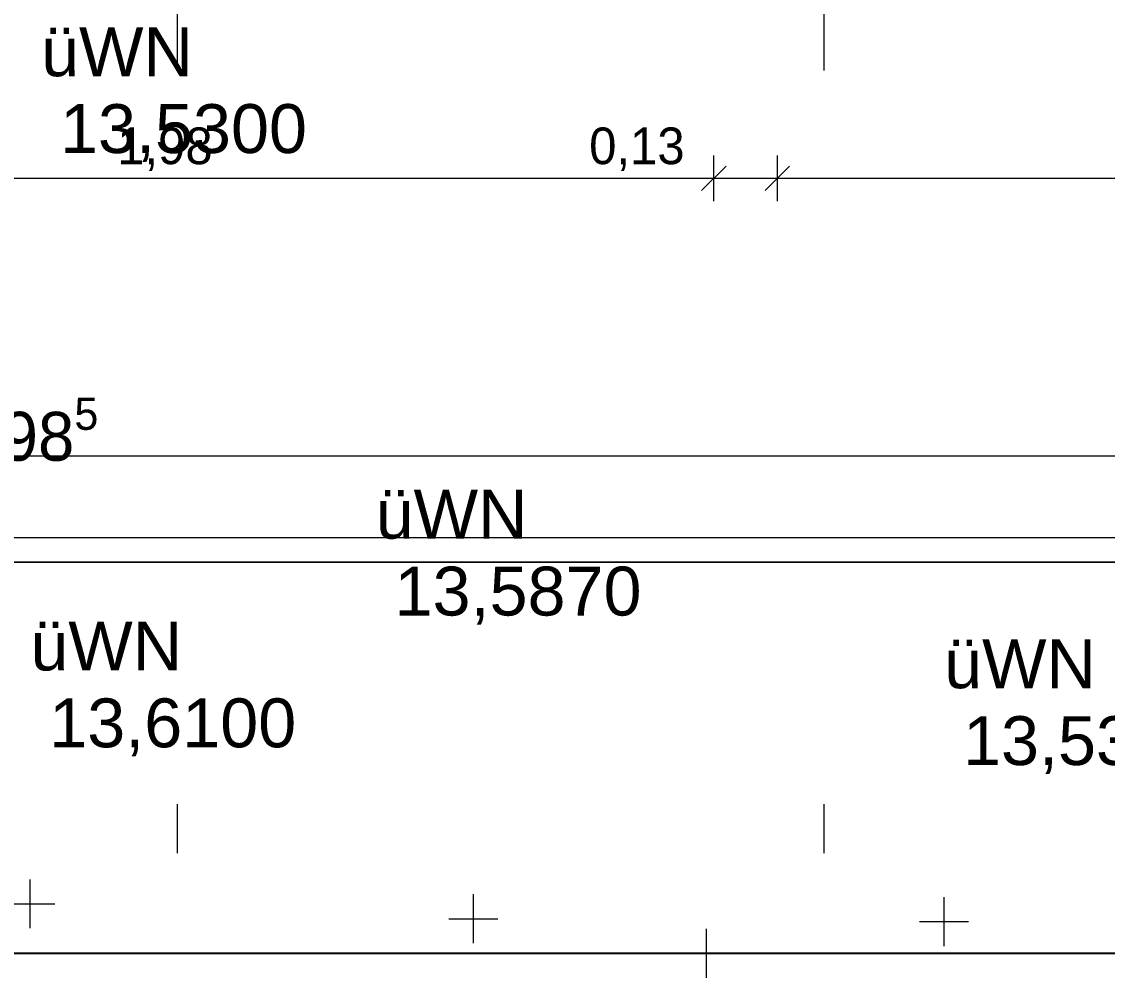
# Model space of a CAD drawing. Header units: metres. Extents: x -3 to 171, y -23 to 41.
# Drawn here: x 9.49 to 11.709, y -0.061 to 1.905 of the extents above; entities that cross this region are included whole.
import ezdxf

# ---------------------------------------------------------------- set-up
doc = ezdxf.new("R2010")
doc.units = ezdxf.units.M
doc.header["$MEASUREMENT"] = 0
doc.linetypes.add('Achse', pattern=[0.004, 0.002, -0.001, 0, -0.001])
doc.linetypes.add('Schnittlinie', pattern=[0.006, 0.003, -0.0015, 0, -0.0015])
for name, color, linetype in [('6._Dach PP STG1_1_000 Achsraster', 7, 'Continuous'), ('6._Dach PP STG1_1_165 Fassadengestaltung Bänder', 7, 'Continuous'), ('6._Dach PP STG1_1_815 Raumbegrenzung', 7, 'Continuous'), ('6._Dach PP STG1_1_840 Baulinien', 7, 'Continuous'), ('6._Dach PP STG1_1_851 Marker Schnitt', 7, 'Continuous'), ('6._Dach PP STG1_1_910 Allgemein Lageplan Höhen', 7, 'Continuous'), ('6._Dach PP STG1_1_950 Polierplan Bemaßung', 7, 'Continuous'), ('6._Dach PP STG1_1_Neubau_840 Baulinien', 7, 'Continuous')]:
    doc.layers.add(name, color=color, linetype=linetype)
doc.styles.add('ERSTELLTER_STIL_1', font='arial.ttf')
doc.styles.add('ERSTELLTER_STIL_2', font='')
doc.styles.get('ERSTELLTER_STIL_2').set_extended_font_data('Eurostile')
doc.linetypes.add('Grenze Grundstück', pattern='A,0,[1,415_260415_PP_VA_1_9 DD STG11.Shx,S=0.00031746,R=0,X=0,Y=0],-0.04,0', length=0.04)

msp = doc.modelspace()

# ---------------------------------------------------------------- linework, layer by layer
at = {"layer": '6._Dach PP STG1_1_000 Achsraster', "color": 5, "linetype": 'Achse', "lineweight": 0, "ltscale": 1000}
msp.add_line((-1.5, 0), (21, 0), dxfattribs=at)
at = {"layer": '6._Dach PP STG1_1_165 Fassadengestaltung Bänder', "color": 7, "linetype": 'Continuous', "lineweight": 13, "ltscale": 1000, "flags": 128}
msp.add_lwpolyline([(0, 0), (0, 0.0617), (3.72, 0.85), (5.89, 0.85), (13.09, 0.85), (15.2152, 0.85), (18.985, 0.0511), (18.985, 0), (18.935, 0), (18.935, 0.0074), (15.21, 0.8), (3.72, 0.8)], close=True, dxfattribs=at)
at = {"layer": '6._Dach PP STG1_1_815 Raumbegrenzung', "color": 8, "linetype": 'Continuous', "lineweight": 13, "ltscale": 1000, "flags": 128}
msp.add_lwpolyline([(3.705, 0), (3.705, 0.8), (15.245, 0.8), (15.245, 0)], dxfattribs=at)
at = {"layer": '6._Dach PP STG1_1_840 Baulinien', "color": 76, "linetype": 'Grenze Grundstück', "lineweight": 13, "ltscale": 1000, "true_color": 0x3f7f02, "flags": 128}
msp.add_lwpolyline([(0.0612, -22.5231), (0.0564, -12.2031), (0, -0.0002), (18.985, -0.0012), (18.958, -11.4452), (18.9035, -19.5703), (18.8897, -22.5231)], dxfattribs=at)
at = {"layer": '6._Dach PP STG1_1_851 Marker Schnitt', "color": 7, "linetype": 'Schnittlinie', "lineweight": 13, "ltscale": 1000}
for p, q in [((9.8079, 4.805), (9.8079, -11.7)), ((11.13, 4.805), (11.13, -5.7741))]:
    msp.add_line(p, q, dxfattribs=at)
at = {"layer": '6._Dach PP STG1_1_910 Allgemein Lageplan Höhen', "color": 7, "linetype": 'Continuous', "lineweight": 13, "ltscale": 1000}
for p, q in [((9.5075, 0.0511), (9.5075, 0.1511)), ((10.4135, 0.0206), (10.4135, 0.1206)), ((11.3757, 0.0148), (11.3757, 0.1148)), ((9.4575, 0.1011), (9.5575, 0.1011)), ((10.3635, 0.0706), (10.4635, 0.0706)), ((11.3257, 0.0648), (11.4257, 0.0648))]:
    msp.add_line(p, q, dxfattribs=at)
at = {"layer": '6._Dach PP STG1_1_910 Allgemein Lageplan Höhen', "color": 190, "linetype": 'Continuous', "lineweight": 0, "ltscale": 1000, "true_color": 0x9900ff}
for p, q in [((10.89, -0.05), (10.89, 0.05)), ((10.84, 0), (10.94, 0))]:
    msp.add_line(p, q, dxfattribs=at)
at = {"layer": '6._Dach PP STG1_1_950 Polierplan Bemaßung', "color": 7, "linetype": 'Continuous', "lineweight": 13, "ltscale": 1000}
for p, q in [((10.905, 1.5377), (10.905, 1.6315)), ((11.035, 1.5377), (11.035, 1.6315)), ((10.93, 1.6096), (10.88, 1.5596)), ((11.06, 1.6096), (11.01, 1.5596)), ((8.925, 1.5846), (10.905, 1.5846)), ((10.905, 1.5846), (11.035, 1.5846)), ((11.035, 1.5846), (18.985, 1.5846))]:
    msp.add_line(p, q, dxfattribs=at)
at = {"layer": '6._Dach PP STG1_1_950 Polierplan Bemaßung', "color": 1, "linetype": 'Continuous', "lineweight": 13, "ltscale": 1000, "true_color": 0xfb0106}
msp.add_line((0, 1.0169), (18.985, 1.0169), dxfattribs=at)
at = {"layer": '6._Dach PP STG1_1_Neubau_840 Baulinien', "color": 1, "linetype": 'Continuous', "lineweight": 25, "ltscale": 1000, "true_color": 0xfb0106, "flags": 128}
msp.add_lwpolyline([(-3.0225, 0.0171), (0, 0), (18.985, 0), (22.9775, -0.0033)], dxfattribs=at)

# ---------------------------------------------------------------- texts
at = {"layer": '6._Dach PP STG1_1_910 Allgemein Lageplan Höhen', "color": 7, "linetype": 'Continuous', "lineweight": 13, "char_height": 0.1, "attachment_point": 1, "style": 'ERSTELLTER_STIL_1'}
for s, insert in [('\\A1;{\\pql;\\fArial|b0|i0|c0|p0;\\W1.000000;üWN}', (9.5295, 1.8934)), ('\\A1;{\\pql;\\fArial|b0|i0|c0|p0;\\W1.000000; 13,5300}', (9.5295, 1.7363)), ('\\A1;{\\pql;\\fArial|b0|i0|c0|p0;\\W1.000000;üWN}', (10.2135, 0.9478)), ('\\A1;{\\pql;\\fArial|b0|i0|c0|p0;\\W1.000000; 13,5870}', (10.2135, 0.7906)), ('\\A1;{\\pql;\\fArial|b0|i0|c0|p0;\\W1.000000;üWN}', (9.5075, 0.6783)), ('\\A1;{\\pql;\\fArial|b0|i0|c0|p0;\\W1.000000;üWN}', (11.3757, 0.642)), ('\\A1;{\\pql;\\fArial|b0|i0|c0|p0;\\W1.000000; 13,6100}', (9.5075, 0.5211)), ('\\A1;{\\pql;\\fArial|b0|i0|c0|p0;\\W1.000000; 13,5300}', (11.3757, 0.4848))]:
    msp.add_mtext(s, dxfattribs=dict(at, insert=insert))
at = {"layer": '6._Dach PP STG1_1_950 Polierplan Bemaßung', "color": 7, "linetype": 'Continuous', "lineweight": 13, "char_height": 0.075, "width": 0.22978, "attachment_point": 7, "style": 'ERSTELLTER_STIL_2'}
for s, insert in [('\\A1;{\\pql;\\fEurostile|b0|i0|c0|p0;\\W1.000000;1,98}', (9.6852, 1.5996)), ('\\A1;{\\pql;\\fEurostile|b0|i0|c0|p0;\\W1.000000;0,13}', (10.6502, 1.5996))]:
    msp.add_mtext(s, dxfattribs=dict(at, insert=insert))
at = {"layer": '6._Dach PP STG1_1_950 Polierplan Bemaßung', "color": 1, "linetype": 'Continuous', "lineweight": 13, "true_color": 0xfb0106, "insert": (9.263, 0.9779), "char_height": 0.1, "attachment_point": 7, "style": 'ERSTELLTER_STIL_2'}
msp.add_mtext('\\A1;{\\pql;\\fEurostile|b0|i0|c0|p0;\\W1.000000;18,98\\fEurostile|b0|i0|c0|p0;\\W1.000000;\\A1{\\H.66x;\\S5^  ;}}', dxfattribs=at)

doc.saveas('drawing.dxf')
